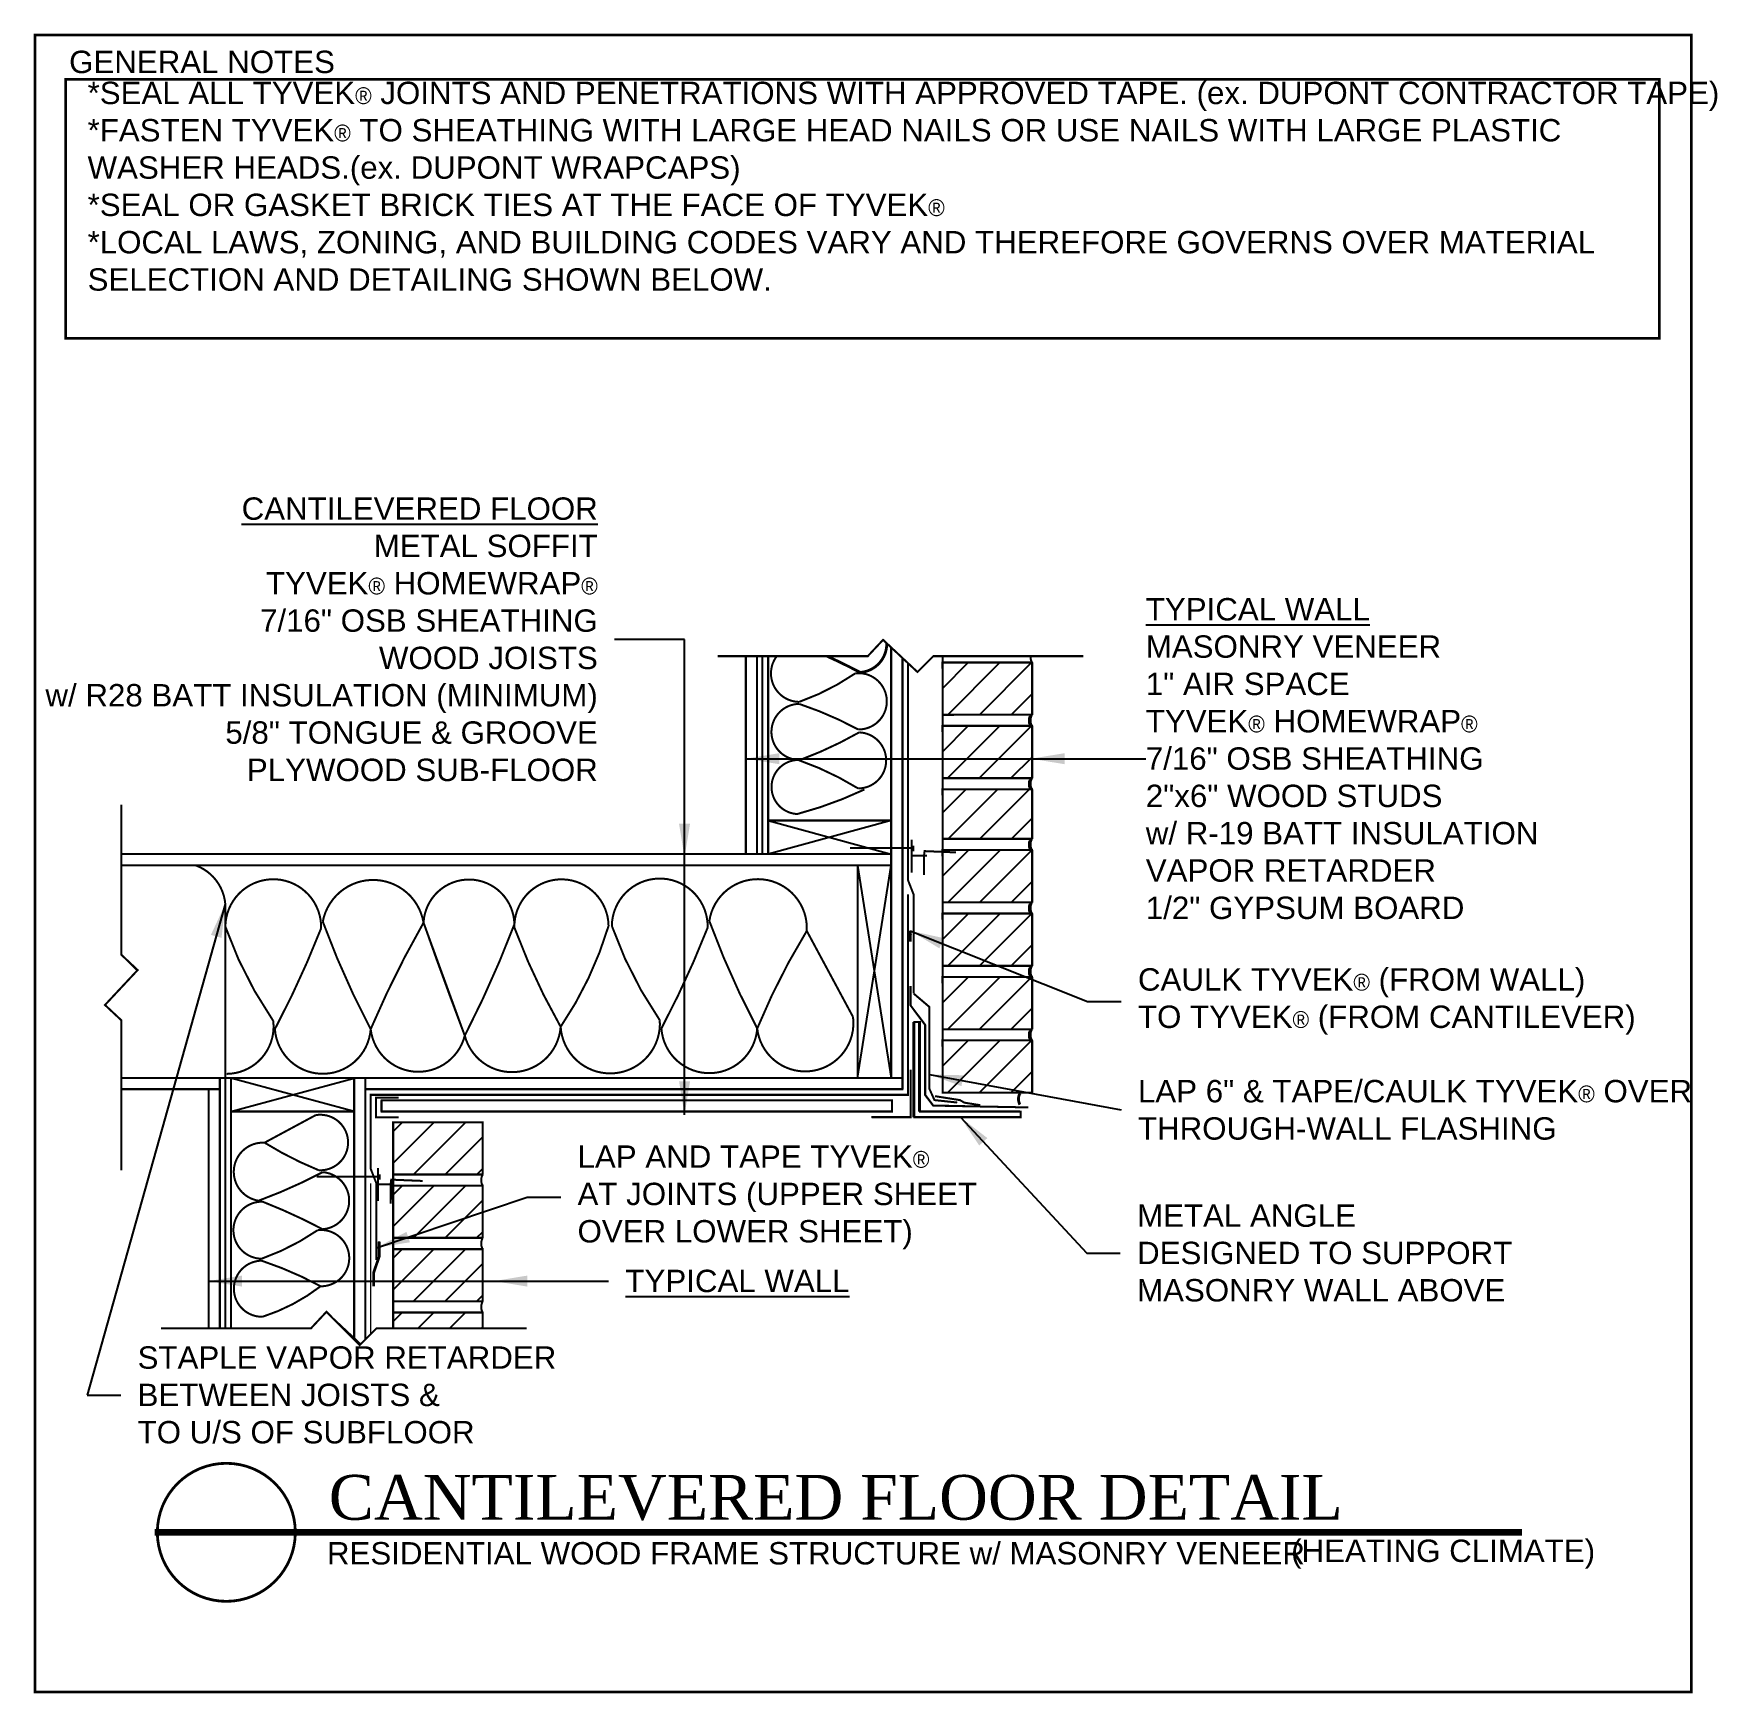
# Model space of a CAD drawing. Extents: x -7.5 to 67.7, y 337.2 to 411.3.
import ezdxf

# ---------------------------------------------------------------- set-up
doc = ezdxf.new("R2010")
doc.units = 0
doc.header["$MEASUREMENT"] = 0
doc.linetypes.add('CENTER', pattern=[2, 1.25, -0.25, 0.25, -0.25])
doc.linetypes.add('DASHED', pattern=[0.75, 0.5, -0.25])
doc.layers.get('0').update_dxf_attribs({"linetype": 'CONTINUOUS'})
for name, color, linetype in [('CLADDING', 242, 'CONTINUOUS'), ('FASTENING', 1, 'CONTINUOUS'), ('FLASHING', 124, 'CONTINUOUS'), ('HATCH', 7, 'CONTINUOUS'), ('INSULATION', 40, 'CONTINUOUS'), ('STRUCTURE', 7, 'CONTINUOUS'), ('TEXT', 7, 'CONTINUOUS'), ('TITLE', 7, 'CONTINUOUS'), ('TYVEK', 5, 'DASHED'), ('VAPOURBARRIER', 114, 'CENTER')]:
    doc.layers.add(name, color=color, linetype=linetype)
doc.styles.add('DETAILS', font='sanss___.ttf', dxfattribs={"height": 1})
doc.styles.add('TITLE', font='TIMES.TTF', dxfattribs={"height": 2})
doc.dimstyles.new('TYVEKDETAILS', dxfattribs={"dimtxt": 1.5, "dimasz": 1.5, "dimexe": 0.75, "dimexo": 0.75, "dimgap": 0.75, "dimtad": 0, "dimtih": 1, "dimtoh": 1, "dimdec": 4, "dimzin": 0, "dimtxsty": 'DETAILS', "dimcen": 0.0625, "dimazin": 3, "dimtfac": 1, "dimtdec": 4, "dimtofl": 0, "dimtmove": 0, "dimatfit": 3, "dimtolj": 1, "dimtzin": 0})
pattern_1 = [(45, (26.0085, 253.4595), (-0.707107, 0.707107), [])]

msp = doc.modelspace()

# ---------------------------------------------------------------- hatches: boundary and pattern name
at = {"layer": 'CLADDING'}
h = msp.add_hatch(dxfattribs=at)
h.set_pattern_fill('ANSI31', color=256, scale=8, style=0)
h.set_pattern_definition([(45, (26.0085, 267.5062), (-0.707107, 0.707107), [])])
edge = h.paths.add_edge_path()
edge.add_line((33.085, 383.217), (33.085, 380.884))
edge.add_line((33.085, 380.884), (37.085, 380.884))
edge.add_line((37.085, 380.884), (37.085, 383.216))
edge.add_ellipse((37.085, 383.467), major_axis=(0.009, 0.25), ratio=0.526037, start_angle=178.28192, end_angle=183.85394, ccw=False)
edge.add_line((37.072, 383.217), (33.085, 383.217))
edge = h.paths.add_edge_path()
edge.add_line((37.085, 378.05), (37.085, 380.383))
edge.add_ellipse((37.085, 380.634), major_axis=(0.009, 0.25), ratio=0.526037, start_angle=178.28192, end_angle=183.85394, ccw=False)
edge.add_line((37.072, 380.384), (33.085, 380.384))
edge.add_line((33.085, 380.384), (33.085, 378.05))
edge.add_line((33.085, 378.05), (37.085, 378.05))
h = msp.add_hatch(dxfattribs=at)
h.set_pattern_fill('ANSI31', color=256, scale=8, style=0)
h.set_pattern_definition(pattern_1)
h.paths.add_polyline_path([(37.085, 377.55), (33.085, 377.55), (33.085, 375.337), (37.085, 375.337)])
edge = h.paths.add_edge_path()
edge.add_line((33.085, 374.837), (33.085, 372.503))
edge.add_line((33.085, 372.503), (37.085, 372.503))
edge.add_line((37.085, 372.503), (37.085, 374.836))
edge.add_ellipse((37.085, 375.087), major_axis=(0.009, 0.25), ratio=0.526037, start_angle=178.28192, end_angle=183.85394, ccw=False)
edge.add_line((37.072, 374.837), (33.085, 374.837))
edge = h.paths.add_edge_path()
edge.add_line((33.085, 372.003), (33.085, 369.67))
edge.add_line((33.085, 369.67), (37.085, 369.67))
edge.add_line((37.085, 369.67), (37.085, 372.003))
edge.add_ellipse((37.085, 372.253), major_axis=(0.009, 0.25), ratio=0.526037, start_angle=178.28192, end_angle=183.85394, ccw=False)
edge.add_line((37.072, 372.003), (33.085, 372.003))
h = msp.add_hatch(dxfattribs=at)
h.set_pattern_fill('ANSI31', color=256, scale=8, style=0)
h.set_pattern_definition(pattern_1)
edge = h.paths.add_edge_path()
edge.add_line((33.085, 369.17), (33.085, 366.837))
edge.add_line((33.085, 366.837), (37.085, 366.837))
edge.add_line((37.085, 366.837), (37.085, 369.17))
edge.add_ellipse((37.085, 369.42), major_axis=(0.009, 0.25), ratio=0.526037, start_angle=178.28192, end_angle=183.85394, ccw=False)
edge.add_line((37.072, 369.17), (33.085, 369.17))
edge = h.paths.add_edge_path()
edge.add_line((37.085, 364.003), (37.085, 366.336))
edge.add_ellipse((37.085, 366.587), major_axis=(0.009, 0.25), ratio=0.526037, start_angle=178.28192, end_angle=183.85394, ccw=False)
edge.add_line((37.072, 366.337), (33.085, 366.337))
edge.add_line((33.085, 366.337), (33.085, 364.003))
edge.add_line((33.085, 364.003), (37.085, 364.003))
h = msp.add_hatch(dxfattribs=at)
h.set_pattern_fill('ANSI31', color=256, scale=8, style=0)
h.set_pattern_definition([(45, (1.4658, 12.9553), (-0.7071068, 0.7071068), [])])
edge = h.paths.add_edge_path()
edge.add_line((12.542, 362.683), (8.542, 362.683))
edge.add_line((8.542, 362.683), (8.542, 360.35))
edge.add_line((8.542, 360.35), (12.529, 360.35))
edge.add_ellipse((12.542, 360.1), major_axis=(0.009, -0.25), ratio=0.526037, start_angle=176.14606, end_angle=181.71808, ccw=False)
edge.add_line((12.542, 360.35), (12.542, 362.683))
edge = h.paths.add_edge_path()
edge.add_ellipse((12.542, 357.266), major_axis=(0.009, -0.25), ratio=0.526037, start_angle=176.14606, end_angle=181.71808, ccw=False)
edge.add_line((12.542, 357.517), (12.542, 359.85))
edge.add_line((12.542, 359.85), (8.542, 359.85))
edge.add_line((8.542, 359.85), (8.542, 357.516))
edge.add_line((8.542, 357.516), (12.529, 357.516))
edge = h.paths.add_edge_path()
edge.add_ellipse((12.542, 354.433), major_axis=(0.009, -0.25), ratio=0.526037, start_angle=176.14606, end_angle=181.71808, ccw=False)
edge.add_line((12.542, 354.684), (12.542, 357.016))
edge.add_line((12.542, 357.016), (8.542, 357.016))
edge.add_line((8.542, 357.016), (8.542, 354.683))
edge.add_line((8.542, 354.683), (12.529, 354.683))
h.paths.add_polyline_path([(12.542, 353.487), (12.542, 354.183), (8.542, 354.183), (8.542, 353.487)])

# ---------------------------------------------------------------- linework, layer by layer
at = {"const_width": 0.125}
msp.add_lwpolyline([(-7.458, 337.241), (66.542, 337.241), (66.542, 411.241), (-7.458, 411.241)], close=True, dxfattribs=at)
for points, const_width in [([(23.044, 383.501), (29.747, 383.501), (30.43, 384.231), (31.966, 382.794), (32.673, 383.501), (39.376, 383.501)], 0.09), ([(-3.604, 376.868), (-3.604, 370.165), (-2.875, 369.482), (-4.334, 367.922), (-3.604, 367.239), (-3.604, 360.536)], 0.09), ([(-3.604, 360.536), (-3.604, 367.239), (-4.334, 367.922), (-2.897, 369.458), (-3.604, 370.165), (-3.604, 376.868)], 0.06), ([(-1.827, 353.487), (4.876, 353.487), (5.559, 354.217), (7.045, 352.731), (7.802, 353.487), (14.505, 353.487)], 0.09), ([(-1.827, 353.487), (4.876, 353.487), (5.559, 354.217), (7.095, 352.78), (7.802, 353.487), (14.505, 353.487)], 0.06)]:
    msp.add_lwpolyline(points, dxfattribs=dict(const_width=const_width))
msp.add_lwpolyline([(1.087, 347.452, -1), (1.087, 341.286, -1), (1.087, 347.452, -0.7496)], format="xyb", dxfattribs=at)
at = {"layer": 'CLADDING'}
for p, q in [((37.085, 383.217), (33.085, 383.217)), ((37.085, 383.217), (33.085, 383.217)), ((37.085, 383.217), (37.085, 380.884)), ((37.085, 380.884), (33.085, 380.884)), ((37.085, 380.384), (33.085, 380.384)), ((37.085, 380.384), (33.085, 380.384)), ((37.085, 380.384), (37.085, 378.05)), ((37.085, 378.05), (33.085, 378.05)), ((37.085, 377.55), (33.085, 377.55)), ((37.085, 377.55), (33.085, 377.55)), ((37.085, 377.55), (37.085, 375.337)), ((37.085, 377.55), (37.085, 375.337)), ((37.085, 375.337), (33.085, 375.337)), ((37.085, 374.837), (33.085, 374.837)), ((37.085, 374.837), (33.085, 374.837)), ((37.085, 374.837), (37.085, 372.503)), ((37.085, 372.503), (33.085, 372.503)), ((37.085, 372.003), (33.085, 372.003)), ((37.085, 372.003), (33.085, 372.003)), ((37.085, 372.003), (37.085, 369.67)), ((37.085, 369.67), (33.085, 369.67)), ((37.085, 369.17), (33.085, 369.17)), ((37.085, 369.17), (33.085, 369.17)), ((37.085, 369.17), (37.085, 366.837)), ((33.085, 366.837), (37.085, 366.837)), ((37.085, 366.337), (33.085, 366.337)), ((37.085, 366.337), (37.085, 364.003)), ((37.085, 364.003), (33.085, 364.003)), ((8.542, 362.683), (12.542, 362.683)), ((8.542, 353.487), (8.542, 362.683)), ((8.542, 353.487), (8.542, 362.683)), ((12.542, 360.35), (12.542, 362.683)), ((12.542, 360.35), (8.542, 360.35)), ((12.542, 359.85), (8.542, 359.85)), ((12.542, 357.516), (12.542, 359.85)), ((12.542, 357.516), (8.542, 357.516)), ((8.542, 357.016), (12.542, 357.016)), ((12.542, 354.683), (12.542, 357.016)), ((12.542, 354.183), (8.542, 354.183)), ((12.542, 353.487), (12.542, 354.183))]:
    msp.add_line(p, q, dxfattribs=at)
for points, const_width in [([(37.072, 380.884), (33.09, 380.881), (33.085, 383.217), (37.085, 383.217), (37.086, 380.884, 0.270406), (37.085, 380.384, 0.907431), (37.085, 380.384, -0.193127)], 0.09), ([(37.019, 383.501, 0.150321), (37.085, 383.217), (37.085, 383.217)], 0.09), ([(37.072, 378.05), (33.09, 378.048), (33.085, 380.384), (37.085, 380.384), (37.086, 378.05, 0.270406), (37.085, 377.55, 0.907431), (37.085, 377.55, -0.193127)], 0.09), ([(37.072, 375.338), (33.09, 375.335), (33.085, 377.55), (37.085, 377.55), (37.086, 375.338, 0.270406), (37.085, 374.838, 0.907431), (37.085, 374.838, -0.193127)], 0.09), ([(37.072, 372.503), (33.09, 372.501), (33.085, 374.837), (37.085, 374.837), (37.086, 372.503, 0.270406), (37.085, 372.003, 0.907431), (37.085, 372.003, -0.193127)], 0.09), ([(37.072, 369.67), (33.09, 369.668), (33.085, 372.003), (37.085, 372.003), (37.086, 369.67, 0.270406), (37.085, 369.17, 0.907431), (37.085, 369.17, -0.193127)], 0.09), ([(37.072, 366.837), (33.09, 366.834), (33.085, 369.17), (37.085, 369.17), (37.086, 366.837, 0.270406), (37.085, 366.337, 0.907431), (37.085, 366.337, -0.193127)], 0.09), ([(36.547, 363.972, 0.270406), (36.546, 363.472), (36.546, 363.472)], 0.125), ([(12.529, 360.35), (8.547, 360.347), (8.542, 362.683), (12.542, 362.683), (12.544, 360.35, 0.270406), (12.542, 359.85, 0.907431), (12.542, 359.85, -0.193127)], 0.09), ([(12.529, 357.516), (8.547, 357.514), (8.542, 359.85), (12.542, 359.85), (12.544, 357.516, 0.270406), (12.542, 357.016, 0.907431), (12.542, 357.016, -0.193127)], 0.09), ([(12.529, 354.683), (8.547, 354.68), (8.542, 357.016), (12.542, 357.016), (12.544, 354.683, 0.270406), (12.542, 354.183, 0.907431), (12.542, 354.183, -0.193127)], 0.09)]:
    msp.add_lwpolyline(points, format="xyb", dxfattribs=dict(at, const_width=const_width))
at = {"layer": 'CLADDING', "const_width": 0.09}
for points in [[(33.09, 364.003), (33.09, 383.501)], [(37.072, 364.003), (33.09, 364.001), (33.085, 366.337), (37.085, 366.337), (37.086, 364.003)], [(8.542, 362.683), (8.544, 353.487)], [(8.544, 353.487), (8.542, 354.183), (12.542, 354.183), (12.543, 353.487)]]:
    msp.add_lwpolyline(points, dxfattribs=at)
at = {"layer": 'CLADDING', "extrusion": (0, 0, -1)}
for centre in [(37.085, 380.634), (37.085, 377.8), (37.085, 375.087), (37.085, 372.253), (37.085, 369.42), (37.085, 366.587)]:
    msp.add_ellipse(centre, major_axis=(0.009, 0.25), ratio=0.526037, start_param=3.074329, end_param=6.215921, dxfattribs=at)
at = {"layer": 'FASTENING'}
for p, q in [((8.454, 360.163), (8.454, 359.24)), ((7.919, 356.692), (7.919, 357.356)), ((7.919, 356.692), (7.669, 355.966)), ((7.669, 355.356), (7.669, 355.966))]:
    msp.add_line(p, q, dxfattribs=at)
for points, const_width in [([(28.947, 374.931), (31.775, 374.931), (31.775, 375.038), (31.775, 374.788), (31.775, 374.931), (31.701, 374.931), (31.701, 375.311), (31.701, 373.834), (31.701, 374.59), (32.397, 374.59), (32.258, 374.59), (32.258, 373.723), (32.258, 374.59), (32.285, 374.794), (33.691, 374.736)], 0.09), ([(31.645, 371.237), (31.644, 370.749)], 0.125), ([(5.117, 360.258), (7.945, 360.258), (7.945, 360.365), (7.945, 360.115), (7.945, 360.258), (7.871, 360.258), (7.871, 360.638), (7.871, 359.161), (7.871, 359.917), (8.568, 359.917), (8.429, 359.917), (8.429, 359.05), (8.429, 359.917), (8.456, 360.121), (9.861, 360.063)], 0.09)]:
    msp.add_lwpolyline(points, dxfattribs=dict(at, const_width=const_width))
at = {"layer": 'FASTENING', "color": 112}
for points, const_width in [([(32.746, 363.85), (33.863, 363.674), (34.064, 363.559), (34.766, 363.448)], 0.09), ([(7.919, 357.356), (7.919, 356.692), (7.669, 355.966), (7.669, 355.356)], 0.125)]:
    msp.add_lwpolyline(points, dxfattribs=dict(at, const_width=const_width))
at = {"layer": 'FASTENING'}
msp.add_arc((31.645, 370.907), 0.126, 62.90395, 113.15618, dxfattribs=at)
at = {"layer": 'FLASHING'}
for p, q in [((31.661, 367.898), (31.661, 368.763)), ((32.307, 367.033), (31.661, 367.898)), ((32.307, 367.033), (32.307, 363.903)), ((32.667, 363.428), (32.307, 363.903)), ((36.917, 363.347), (32.667, 363.428))]:
    msp.add_line(p, q, dxfattribs=at)
at = {"layer": 'FLASHING', "const_width": 0.09}
msp.add_lwpolyline([(31.661, 368.763), (31.661, 367.898), (32.307, 367.033), (32.307, 363.903), (32.667, 363.428), (36.917, 363.347)], dxfattribs=at)
at = {"layer": 'HATCH'}
for p, q in [((30.792, 376.159), (25.292, 374.659)), ((25.292, 376.159), (30.792, 374.659)), ((29.292, 364.659), (30.792, 374.159)), ((29.292, 374.159), (30.792, 364.659)), ((6.792, 363.159), (1.292, 364.659)), ((1.292, 363.159), (6.792, 364.659))]:
    msp.add_line(p, q, dxfattribs=at)
at = {"layer": 'INSULATION'}
for points, const_width in [([(30.594, 384.077, -0.4001), (29.407, 382.776, 0.015882), (27.926, 383.501)], 0.125), ([(25.68, 383.501, 0.615577), (26.681, 381.458, 0.065918), (29.187, 382.732, -1.071863), (29.319, 380.228, 0.044094), (26.681, 381.37, 1.007041), (26.725, 378.867, 0.04039), (29.363, 380.097, -0.980527), (29.319, 377.593, 0.054396), (26.637, 378.867, 0.967203), (26.594, 376.45, 0.046019), (29.599, 377.547)], 0.09), ([(9.899, 371.599), (11.741, 366.551, -0.834654), (7.537, 366.844, -0.029099), (9.899, 371.599, 0.837705), (5.397, 371.644, 0.033771), (7.537, 366.844, -0.932497), (3.257, 366.844, 0.02843), (5.323, 371.348, 1.006035), (1.043, 371.422, 0.065918), (3.183, 367.213, -0.447382), (1.109, 364.845, -0.447382)], 0.09), ([(27.021, 371.23), (29.087, 367.39, -1.01014), (24.807, 366.873, -0.039852), (27.021, 371.23, 0.955215), (22.667, 371.673, 0.033771), (24.807, 366.873, -0.932497), (20.526, 366.873, 0.02843), (22.593, 371.378, 1.006035), (18.312, 371.452, 0.065918), (20.453, 367.243, -1.004712), (16.025, 366.947, 0.076497), (18.165, 371.452, 1.007041), (13.958, 371.378, 0.04039), (16.025, 366.947, -0.84882), (11.741, 366.551, 0.027786), (13.958, 371.525, 0.967203), (9.899, 371.599, 0.005895), (11.741, 366.551, 0.149052)], 0.09), ([(2.796, 361.772), (5.081, 363.002, -1.120916), (5.213, 360.542, -0.042055), (2.796, 361.772, 0.955215), (2.532, 359.181, 0.033771), (5.389, 360.455, -0.932497), (5.389, 357.907, 0.02843), (2.708, 359.137, 1.006035), (2.664, 356.589, 0.065918), (5.169, 357.863, -1.071863), (5.301, 355.359, 0.044094), (2.664, 356.501, 1.007041), (2.708, 353.997, 0.0869), (5.301, 355.359)], 0.09)]:
    msp.add_lwpolyline(points, format="xyb", dxfattribs=dict(at, const_width=const_width))
at = {"layer": 'STRUCTURE'}
for p, q in [((30.792, 383.892), (30.792, 374.659)), ((24.292, 383.501), (24.292, 374.659)), ((24.792, 383.501), (24.792, 374.659)), ((25.292, 383.501), (25.292, 374.659)), ((31.292, 383.424), (31.292, 364.159)), ((30.792, 376.159), (25.292, 376.159)), ((30.792, 374.659), (-3.604, 374.659)), ((24.292, 374.659), (23.792, 374.659)), ((30.792, 374.659), (24.792, 374.659)), ((30.792, 374.659), (30.792, 364.659)), ((30.792, 374.159), (-3.604, 374.159)), ((29.292, 374.159), (29.292, 364.659)), ((32.042, 367.159), (31.792, 367.159)), ((31.792, 362.909), (31.792, 367.159)), ((32.042, 363.159), (32.042, 367.159)), ((0.792, 364.159), (-3.604, 364.159)), ((0.292, 364.159), (0.292, 353.487)), ((6.792, 364.659), (0.792, 364.659)), ((0.792, 364.659), (0.792, 353.487)), ((1.292, 364.659), (1.292, 353.487)), ((6.792, 364.659), (6.792, 353.063)), ((7.292, 364.659), (7.292, 352.978)), ((31.292, 364.159), (7.292, 364.159)), ((7.775, 363.784), (8.775, 363.784)), ((7.775, 362.909), (7.775, 363.784)), ((30.835, 363.659), (8.025, 363.659)), ((8.025, 363.159), (8.025, 363.659)), ((30.835, 363.159), (30.835, 363.659)), ((6.792, 363.159), (1.292, 363.159)), ((7.775, 362.909), (8.775, 362.909)), ((30.835, 363.159), (8.025, 363.159)), ((31.667, 362.909), (29.917, 362.909)), ((36.542, 362.909), (31.792, 362.909)), ((36.542, 363.159), (32.042, 363.159))]:
    msp.add_line(p, q, dxfattribs=at)
at = {"layer": 'STRUCTURE', "const_width": 0.09}
for points in [[(25.292, 383.501), (25.292, 374.659), (30.792, 374.659), (30.792, 383.892)], [(24.292, 383.501), (24.292, 374.659), (24.792, 374.659), (24.792, 383.501)], [(31.292, 383.424), (31.292, 364.659), (30.792, 364.659), (30.792, 374.659)], [(25.292, 376.159), (30.792, 376.159)], [(-3.604, 374.659), (30.792, 374.659), (30.792, 374.159), (-3.604, 374.159)], [(30.792, 374.159), (29.292, 374.159), (29.292, 364.659), (30.792, 364.659), (30.792, 374.159)], [(31.827, 367.159), (31.827, 362.909), (36.577, 362.909), (36.581, 363.16), (32.077, 363.159), (32.077, 367.159), (31.827, 367.159)], [(31.667, 365.034), (31.667, 362.909), (29.917, 362.909)], [(31.292, 364.659), (-3.604, 364.659)], [(-3.604, 364.659), (0.792, 364.659), (0.792, 364.159), (-3.604, 364.159)], [(0.292, 353.487), (0.292, 364.159), (0.792, 364.159), (0.792, 353.487)], [(1.292, 364.659), (1.292, 363.159), (6.792, 363.159), (6.792, 364.659), (1.292, 364.659)], [(6.792, 353.063), (6.792, 364.659), (7.292, 364.659), (7.292, 352.978)], [(31.292, 364.659), (7.292, 364.659), (7.292, 364.159), (31.292, 364.159), (31.292, 364.659)], [(8.775, 363.784), (7.775, 363.784), (7.775, 362.909), (8.775, 362.909)], [(8.025, 363.159), (8.025, 363.659), (30.835, 363.659), (30.835, 363.159), (8.025, 363.159)], [(1.292, 353.487), (1.292, 363.159)]]:
    msp.add_lwpolyline(points, dxfattribs=at)
at = {"layer": 'TEXT', "const_width": 0.06}
msp.add_lwpolyline([(23.044, 383.501), (29.747, 383.501), (30.43, 384.231), (31.966, 382.794), (32.673, 383.501), (39.376, 383.501)], dxfattribs=at)
at = {"layer": 'TITLE', "const_width": 0.125}
msp.add_lwpolyline([(-6.092, 409.263), (65.115, 409.263), (65.115, 397.697), (-6.092, 397.697)], close=True, dxfattribs=at)
at = {"layer": 'TITLE', "const_width": 0.3}
msp.add_lwpolyline([(-2.116, 344.369), (58.97, 344.369)], dxfattribs=at)
at = {"layer": 'TYVEK'}
for points, const_width in [([(31.542, 383.191), (31.542, 373.502), (31.792, 372.864), (31.792, 368.436)], 0.09), ([(31.542, 372.864), (31.542, 363.909), (7.542, 363.909), (7.542, 360.593), (7.792, 359.955), (7.792, 356.53)], 0.09), ([(31.792, 368.436), (31.792, 368.436), (32.502, 367.833), (32.502, 364.174), (32.726, 363.674), (33.743, 363.565)], 0.09), ([(7.542, 359.955), (7.542, 353.228)], 0.06)]:
    msp.add_lwpolyline(points, dxfattribs=dict(at, const_width=const_width))
at = {"layer": 'VAPOURBARRIER', "linetype": 'CENTER', "const_width": 0.09}
msp.add_lwpolyline([(25.042, 383.501), (25.042, 374.659)], dxfattribs=at)
at = {"layer": 'VAPOURBARRIER', "linetype": 'CENTER'}
msp.add_lwpolyline([(-0.288, 374.159, 0.09, 0.09, -0.292821), (1.042, 372.43, 0.09, 0.09, 0), (1.042, 353.487, 0, 0, 0)], format="xyseb", dxfattribs=at)

# ---------------------------------------------------------------- texts
at = {"layer": 'TEXT', "insert": (-5.111, 409.158), "char_height": 0.99975, "width": 69.25, "attachment_point": 1, "style": 'DETAILS'}
msp.add_mtext('*SEAL ALL TYVEK{\\fSymbol|b0|i0|c2|p18;\\H0.7502x;â} JOINTS AND PENETRATIONS WITH APPROVED TAPE. (ex. DUPONT CONTRACTOR TAPE)\\P*{\\fSansSerif|b0|i0|c2|p0;FASTEN TYVEK\\fSymbol|b0|i0|c2|p16;\\H0.7502x;â\\fSansSerif|b0|i0|c2|p0;\\H1.333x; TO SHEATHING WITH LARGE HEAD NAILS OR USE NAILS WITH LARGE PLASTIC WASHER HEADS.}(ex. DUPONT WRAPCAPS)\\P*SEAL OR GASKET BRICK TIES AT THE FACE OF TYVEK{\\fSymbol|b0|i0|c2|p18;\\H0.7502x;â\\P}*LOCAL LAWS, ZONING, AND BUILDING CODES VARY AND THEREFORE GOVERNS OVER MATERIAL SELECTION AND DETAILING SHOWN BELOW.', dxfattribs=at)
at = {"layer": 'TEXT', "char_height": 1, "style": 'DETAILS'}
for s, insert, attachment_point in [('{\\LCANTILEVERED FLOOR\\P}METAL SOFFIT\\PTYVEK{\\fSymbol|b0|i0|c2|p18;\\H0.75x;â} HOMEWRAP{\\fSymbol|b0|i0|c2|p18;\\H0.75x;â} \\P7/16" OSB SHEATHING\\PWOOD JOISTS\\Pw/ R28 BATT INSULATION (MINIMUM)\\P5/8" TONGUE & GROOVE \\PPLYWOOD SUB-FLOOR', (17.684, 384.25), 6), ('{\\LTYPICAL WALL\\P}MASONRY VENEER\\P1" AIR SPACE\\PTYVEK{\\fSymbol|b0|i0|c2|p18;\\H0.75x;â} HOMEWRAP{\\fSymbol|b0|i0|c2|p18;\\H0.75x;â} \\P7/16" OSB SHEATHING\\P2"x6" WOOD STUDS \\Pw/ R-19 BATT INSULATION\\PVAPOR RETARDER\\P1/2" GYPSUM BOARD', (42.168, 378.922), 4), ('CAULK TYVEK{\\fSymbol|b0|i0|c2|p18;\\H0.75x;â} (FROM WALL) \\PTO TYVEK{\\fSymbol|b0|i0|c2|p18;\\H0.75x;â} (FROM CANTILEVER)', (41.818, 368.079), 4), ('LAP 6" & TAPE/CAULK TYVEK\\fSymbol|b0|i0|c2|p18;\\H0.75;â\\fSansSerif|b0|i0|c2|p2;\\H1; OVER \\PTHROUGH-WALL FLASHING', (41.818, 363.233), 4), ('LAP AND TAPE TYVEK{\\fSymbol|b0|i0|c2|p18;\\H0.75x;â} \\PAT JOINTS (UPPER SHEET\\POVER LOWER SHEET)', (16.779, 359.332), 4), ('METAL ANGLE \\PDESIGNED TO SUPPORT \\PMASONRY WALL ABOVE', (41.778, 356.84), 4), ('\\LTYPICAL WALL', (18.918, 355.59), 4), ('STAPLE VAPOR RETARDER\\PBETWEEN JOISTS &\\PTO U/S OF SUBFLOOR', (-2.877, 350.501), 4)]:
    msp.add_mtext(s, dxfattribs=dict(at, insert=insert, attachment_point=attachment_point))
at = {"layer": 'TITLE'}
for s, insert, char_height, width, attachment_point, style in [('GENERAL NOTES', (-5.937, 410.544), 1, 19.25, 1, 'DETAILS'), ('CANTILEVERED FLOOR DETAIL', (5.665, 345.91), 2, 54.43787, 4, 'TITLE'), ('RESIDENTIAL WOOD FRAME STRUCTURE w/ MASONRY VENEER ', (5.583, 343.426), 1, 54.4375, 4, 'DETAILS'), ('(HEATING CLIMATE)', (48.662, 343.393), 1, 14.74941, 4, 'DETAILS')]:
    msp.add_mtext(s, dxfattribs=dict(at, insert=insert, char_height=char_height, width=width, attachment_point=attachment_point, style=style))

# ---------------------------------------------------------------- leaders
at = {"layer": 'TEXT', "annotation_type": 0, "has_hookline": 1}
for points, hookline_direction, text_width in [([(21.56, 363.017), (21.56, 384.25), (18.434, 384.25)], 1, 24.122), ([(37.042, 378.922), (41.418, 378.922)], 0, 17.112), ([(1.042, 372.43), (-5.127, 350.501), (-3.627, 350.501)], 0, 18.246), ([(31.645, 371.237), (39.568, 368.079), (41.068, 368.079)], 0, 21.854), ([(32.502, 364.813), (41.068, 363.233)], 0, 24.293), ([(33.887, 362.909), (39.528, 356.84), (41.028, 356.84)], 0, 16.317), ([(7.792, 357.082), (14.529, 359.332), (16.029, 359.332)], 0, 17.483), ([(13.042, 355.59), (18.168, 355.59)], 0, 9.774)]:
    msp.add_leader(points, dimstyle='TYVEKDETAILS', dxfattribs=dict(at, hookline_direction=hookline_direction, text_width=text_width))
at = {"layer": 'TEXT'}
for points in [[(21.56, 374.517), (21.56, 384.25)], [(24.292, 378.922), (42.168, 378.922)], [(0.292, 355.59), (18.168, 355.59)]]:
    msp.add_leader(points, dimstyle='TYVEKDETAILS', dxfattribs=at)

doc.saveas('drawing.dxf')
